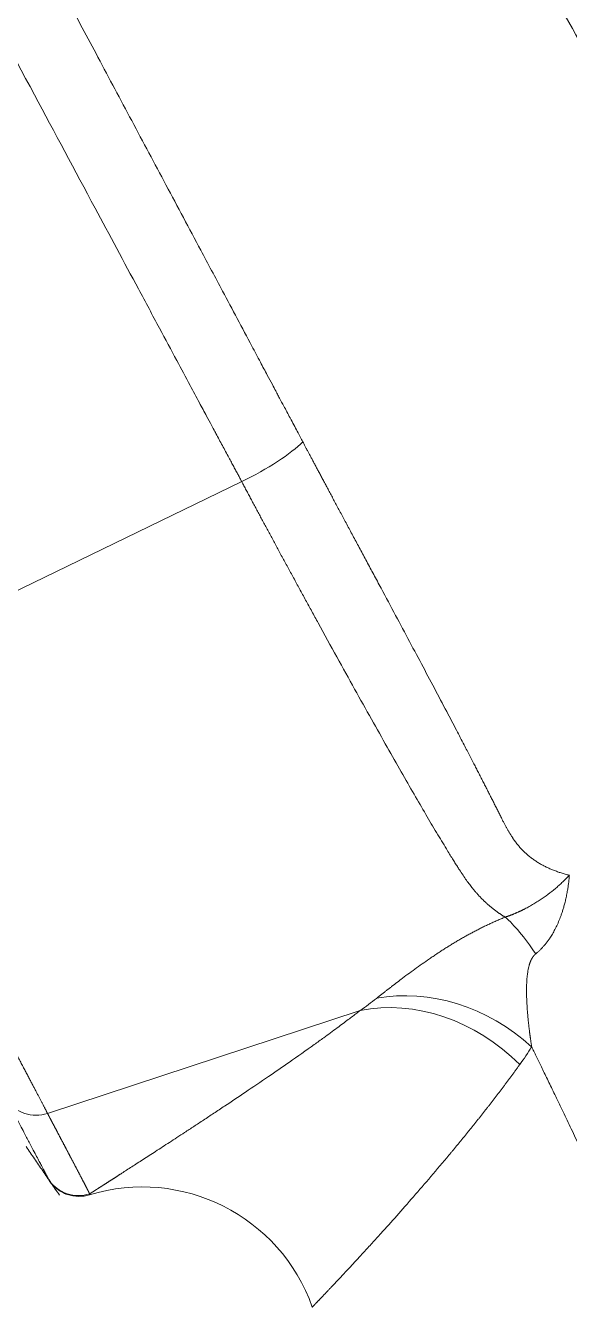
# Model space of a CAD drawing. Header units: millimetres. Extents: x 2433 to 4809, y -10272 to -6912.
# Drawn here: x 4296.5 to 4311.58, y -8429 to -8393.45 of the extents above; entities that cross this region are included whole.
import ezdxf

# ---------------------------------------------------------------- set-up
doc = ezdxf.new("R2010")
doc.units = ezdxf.units.MM

msp = doc.modelspace()

# ---------------------------------------------------------------- linework, layer by layer
at = {"linetype": 'Continuous', "lineweight": 13, "extrusion": (-1, -2.22045e-16, 0)}
for p, q in [((4290.8, -8411.77), (4302.491, -8406.098)), ((4297.104, -8423.623), (4305.775, -8420.769))]:
    msp.add_line(p, q, dxfattribs=at)
at = {"linetype": 'Continuous', "lineweight": 18}
msp.add_arc((4299.735, -8430.664), 5, 19.4948, 107.0507, dxfattribs=at)
at = {"linetype": 'Continuous', "lineweight": 13}
for centre, major_axis, ratio, start_param, end_param in [((4302.604, -8405.57), (1.767, 0.936), 0.210182, 4.538163, 5.698716), ((4311.148, -8422.572), (-1.935, 4.61), 0.224352, 5.434808, 5.866935), ((4307.704, -8425.049), (-3.443, 3.626), 0.864278, 4.797966, 5.772486), ((4307.269, -8425.427), (-3.116, 3.91), 0.859071, 4.840839, 5.867393), ((4296.805, -8422.691), (-0.89, -0.456), 0.977828, 0.124005, 1.411145), ((4297.965, -8424.905), (-0.898, -0.44), 0.999779, 0.162165, 1.429116)]:
    msp.add_ellipse(centre, major_axis=major_axis, ratio=ratio, start_param=start_param, end_param=end_param, dxfattribs=at)
at = {"linetype": 'Continuous', "lineweight": 18}
for points, knots in [([(4351.896, -8542.883), (4351.804, -8541.34), (4351.504, -8536.774), (4350.937, -8530.085), (4350.274, -8523.275), (4349.693, -8517.938), (4349.094, -8512.855), (4348.395, -8507.371), (4347.522, -8501.044), (4346.29, -8492.875), (4344.44, -8482.501), (4341.725, -8470.228), (4338.385, -8457.666), (4334.088, -8443.868), (4328.888, -8429.645), (4322.851, -8415.515), (4318.055, -8405.589), (4314.657, -8399.04), (4312.234, -8394.53), (4309.06, -8388.864), (4304.769, -8381.633), (4299.373, -8373.094), (4292.263, -8364.069), (4283.581, -8355.158), (4276.915, -8349.793), (4273.359, -8347.262)], [0, 0, 0, 0, 0.021404, 0.063354, 0.09294, 0.116141, 0.137692, 0.163801, 0.192684, 0.226123, 0.278193, 0.338556, 0.40011, 0.458112, 0.538598, 0.609671, 0.67079, 0.691177, 0.711824, 0.741678, 0.781095, 0.828257, 0.88141, 0.939887, 1, 1, 1, 1]), ([(4297.161, -8425.507), (4297.222, -8425.592), (4297.366, -8425.74), (4297.649, -8425.89), (4297.965, -8425.943), (4298.169, -8425.912), (4298.269, -8425.882)], [0, 0, 0, 0, 0.243794, 0.499999, 0.756204, 1, 1, 1, 1])]:
    msp.add_open_spline(points, degree=3, knots=knots, dxfattribs=at)
at = {"linetype": 'Continuous', "lineweight": 13}
for points, knots in [([(4281.3, -8362.134), (4281.317, -8362.166), (4281.353, -8362.231), (4281.407, -8362.331), (4281.465, -8362.438), (4281.526, -8362.55), (4281.589, -8362.669), (4281.679, -8362.836), (4281.819, -8363.097), (4281.973, -8363.384), (4282.119, -8363.656), (4282.231, -8363.865), (4282.347, -8364.082), (4282.467, -8364.306), (4282.591, -8364.537), (4282.724, -8364.785), (4282.911, -8365.132), (4283.197, -8365.664), (4283.623, -8366.458), (4284.151, -8367.442), (4284.732, -8368.526), (4285.315, -8369.614), (4285.888, -8370.684), (4286.45, -8371.735), (4287.295, -8373.314), (4288.43, -8375.437), (4289.862, -8378.119), (4291.305, -8380.823), (4292.527, -8383.114), (4293.53, -8384.995), (4294.318, -8386.473), (4295.122, -8387.983), (4295.945, -8389.526), (4296.783, -8391.1), (4297.639, -8392.704), (4298.526, -8394.37), (4299.446, -8396.096), (4300.396, -8397.88), (4301.236, -8399.456), (4302.029, -8400.946), (4302.581, -8401.982), (4302.994, -8402.758), (4303.183, -8403.114), (4303.325, -8403.379), (4303.418, -8403.554), (4303.484, -8403.678), (4303.558, -8403.817), (4303.676, -8404.038), (4303.809, -8404.286), (4303.934, -8404.52), (4304.028, -8404.696), (4304.111, -8404.851), (4304.162, -8404.949), (4304.186, -8404.994)], [0, 0, 0, 0, 0.002258, 0.004656, 0.007195, 0.009875, 0.012695, 0.015656, 0.021756, 0.031306, 0.036096, 0.041056, 0.046186, 0.051485, 0.056954, 0.062592, 0.069023, 0.081599, 0.100311, 0.125141, 0.151127, 0.176636, 0.201667, 0.226221, 0.250299, 0.312154, 0.374427, 0.437083, 0.500081, 0.533495, 0.567689, 0.602658, 0.638393, 0.674888, 0.712137, 0.750131, 0.791039, 0.832654, 0.874971, 0.901572, 0.93744, 0.947948, 0.956325, 0.962575, 0.966701, 0.968705, 0.971318, 0.976533, 0.984348, 0.988961, 0.993107, 0.996787, 1, 1, 1, 1]), ([(4302.491, -8406.098), (4302.475, -8406.067), (4302.441, -8406.003), (4302.387, -8405.903), (4302.33, -8405.796), (4302.269, -8405.681), (4302.203, -8405.559), (4302.128, -8405.42), (4302.045, -8405.266), (4301.955, -8405.099), (4301.866, -8404.933), (4301.796, -8404.803), (4301.727, -8404.675), (4301.641, -8404.513), (4301.498, -8404.246), (4301.298, -8403.874), (4301.023, -8403.36), (4300.655, -8402.673), (4300.177, -8401.78), (4299.422, -8400.372), (4298.267, -8398.217), (4296.65, -8395.199), (4294.89, -8391.914), (4293.262, -8388.877), (4291.979, -8386.482), (4290.235, -8383.23), (4287.977, -8379.027), (4285.541, -8374.507), (4283.63, -8370.974), (4282.448, -8368.791), (4281.485, -8367.017), (4280.883, -8365.909), (4280.37, -8364.966), (4280.077, -8364.427), (4279.856, -8364.018), (4279.714, -8363.757), (4279.586, -8363.523), (4279.472, -8363.315), (4279.373, -8363.134), (4279.311, -8363.022), (4279.283, -8362.97)], [0, 0, 0, 0, 0.002171, 0.004516, 0.007035, 0.009729, 0.012596, 0.015638, 0.019552, 0.023466, 0.027381, 0.031295, 0.032613, 0.036399, 0.042653, 0.051373, 0.062561, 0.078737, 0.099561, 0.125031, 0.177164, 0.249871, 0.334641, 0.404573, 0.459667, 0.499922, 0.628918, 0.749709, 0.812986, 0.874861, 0.902264, 0.937412, 0.952781, 0.968698, 0.975467, 0.981616, 0.987143, 0.992049, 0.996335, 1, 1, 1, 1]), ([(4304.186, -8404.994), (4304.197, -8405.015), (4304.219, -8405.057), (4304.255, -8405.124), (4304.292, -8405.195), (4304.332, -8405.271), (4304.375, -8405.351), (4304.42, -8405.436), (4304.468, -8405.526), (4304.518, -8405.62), (4304.57, -8405.718), (4304.625, -8405.821), (4304.682, -8405.929), (4304.742, -8406.041), (4304.804, -8406.158), (4304.869, -8406.279), (4304.936, -8406.404), (4305.005, -8406.534), (4305.076, -8406.668), (4305.15, -8406.806), (4305.226, -8406.948), (4305.305, -8407.095), (4305.385, -8407.245), (4305.468, -8407.4), (4305.553, -8407.558), (4305.64, -8407.72), (4305.729, -8407.886), (4305.82, -8408.056), (4305.913, -8408.23), (4306.008, -8408.407), (4306.104, -8408.588), (4306.203, -8408.772), (4306.407, -8409.152), (4306.709, -8409.716), (4307.1, -8410.448), (4307.475, -8411.153), (4307.834, -8411.831), (4308.157, -8412.443), (4308.431, -8412.964), (4308.644, -8413.372), (4308.804, -8413.68), (4308.915, -8413.894), (4308.994, -8414.047), (4309.057, -8414.171), (4309.12, -8414.294), (4309.182, -8414.415), (4309.244, -8414.535), (4309.304, -8414.654), (4309.364, -8414.772), (4309.423, -8414.889), (4309.481, -8415.004), (4309.539, -8415.118), (4309.596, -8415.232), (4309.652, -8415.343), (4309.695, -8415.431), (4309.727, -8415.494), (4309.747, -8415.533), (4309.767, -8415.571), (4309.786, -8415.608), (4309.806, -8415.644), (4309.825, -8415.68), (4309.843, -8415.714), (4309.862, -8415.747), (4309.881, -8415.78), (4309.899, -8415.811), (4309.917, -8415.842), (4309.935, -8415.872), (4309.953, -8415.901), (4309.971, -8415.929), (4309.988, -8415.956), (4310.006, -8415.983), (4310.023, -8416.008), (4310.04, -8416.033), (4310.072, -8416.079), (4310.122, -8416.144), (4310.189, -8416.225), (4310.259, -8416.303), (4310.332, -8416.375), (4310.407, -8416.444), (4310.473, -8416.498), (4310.528, -8416.54), (4310.57, -8416.571), (4310.614, -8416.602), (4310.658, -8416.631), (4310.703, -8416.66), (4310.749, -8416.688), (4310.795, -8416.715), (4310.842, -8416.741), (4310.89, -8416.766), (4310.939, -8416.79), (4310.988, -8416.814), (4311.038, -8416.837), (4311.089, -8416.858), (4311.141, -8416.879), (4311.193, -8416.899), (4311.246, -8416.919), (4311.3, -8416.937), (4311.354, -8416.954), (4311.409, -8416.971), (4311.465, -8416.987), (4311.521, -8417.002), (4311.559, -8417.011), (4311.578, -8417.016)], [0, 0, 0, 0, 0.003754, 0.007798, 0.012131, 0.016752, 0.021663, 0.026862, 0.03235, 0.038127, 0.044193, 0.050548, 0.05719, 0.064121, 0.07134, 0.078847, 0.086642, 0.094724, 0.103094, 0.11175, 0.120694, 0.129924, 0.139441, 0.149245, 0.159334, 0.169709, 0.18037, 0.191317, 0.202549, 0.214065, 0.225867, 0.237953, 0.250323, 0.301062, 0.35128, 0.400978, 0.450164, 0.49884, 0.538602, 0.570978, 0.595986, 0.613645, 0.623966, 0.634403, 0.644834, 0.655259, 0.665677, 0.676088, 0.686493, 0.696891, 0.707283, 0.717669, 0.728048, 0.73842, 0.748786, 0.752593, 0.756343, 0.760037, 0.763674, 0.767255, 0.770779, 0.774247, 0.77766, 0.781016, 0.784317, 0.787562, 0.790751, 0.793885, 0.796964, 0.799988, 0.802957, 0.805871, 0.80873, 0.811534, 0.821983, 0.832425, 0.842867, 0.853313, 0.863769, 0.87424, 0.879706, 0.885191, 0.890697, 0.896225, 0.901774, 0.907345, 0.912939, 0.918557, 0.924199, 0.929865, 0.935557, 0.941275, 0.947019, 0.95279, 0.958589, 0.964416, 0.970271, 0.976156, 0.982071, 0.988016, 0.993993, 1, 1, 1, 1]), ([(4309.796, -8418.18), (4309.788, -8418.175), (4309.771, -8418.164), (4309.746, -8418.149), (4309.721, -8418.132), (4309.696, -8418.116), (4309.671, -8418.1), (4309.646, -8418.083), (4309.622, -8418.066), (4309.598, -8418.049), (4309.574, -8418.032), (4309.55, -8418.014), (4309.526, -8417.996), (4309.502, -8417.978), (4309.478, -8417.96), (4309.455, -8417.942), (4309.432, -8417.923), (4309.409, -8417.904), (4309.386, -8417.885), (4309.363, -8417.866), (4309.34, -8417.846), (4309.318, -8417.827), (4309.295, -8417.807), (4309.273, -8417.787), (4309.251, -8417.766), (4309.229, -8417.746), (4309.207, -8417.725), (4309.186, -8417.704), (4309.164, -8417.683), (4309.143, -8417.661), (4309.122, -8417.64), (4309.101, -8417.618), (4309.08, -8417.596), (4309.059, -8417.574), (4309.039, -8417.551), (4309.018, -8417.528), (4308.998, -8417.506), (4308.978, -8417.482), (4308.958, -8417.459), (4308.938, -8417.436), (4308.918, -8417.412), (4308.876, -8417.36), (4308.811, -8417.276), (4308.721, -8417.153), (4308.627, -8417.017), (4308.543, -8416.89), (4308.469, -8416.774), (4308.404, -8416.671), (4308.332, -8416.555), (4308.253, -8416.427), (4308.109, -8416.191), (4307.893, -8415.832), (4307.594, -8415.326), (4307.268, -8414.765), (4306.911, -8414.143), (4306.517, -8413.45), (4306.087, -8412.685), (4305.621, -8411.851), (4305.128, -8410.961), (4304.757, -8410.286), (4304.523, -8409.859), (4304.436, -8409.7), (4304.35, -8409.542), (4304.264, -8409.385), (4304.179, -8409.23), (4304.095, -8409.076), (4304.012, -8408.923), (4303.93, -8408.772), (4303.848, -8408.622), (4303.768, -8408.474), (4303.688, -8408.328), (4303.609, -8408.183), (4303.532, -8408.039), (4303.455, -8407.897), (4303.379, -8407.757), (4303.305, -8407.619), (4303.231, -8407.482), (4303.158, -8407.347), (4303.087, -8407.214), (4303.016, -8407.083), (4302.947, -8406.953), (4302.879, -8406.826), (4302.811, -8406.7), (4302.745, -8406.576), (4302.68, -8406.454), (4302.616, -8406.334), (4302.553, -8406.215), (4302.512, -8406.137), (4302.491, -8406.098)], [0, 0, 0, 0, 0.003188, 0.006373, 0.009556, 0.012736, 0.015913, 0.019089, 0.022261, 0.025432, 0.0286, 0.031766, 0.03493, 0.038092, 0.041252, 0.044409, 0.047565, 0.050719, 0.053871, 0.057022, 0.06017, 0.063317, 0.066463, 0.069606, 0.072749, 0.07589, 0.079029, 0.082167, 0.085304, 0.08844, 0.091574, 0.094708, 0.09784, 0.100972, 0.104102, 0.107232, 0.110361, 0.113489, 0.116616, 0.119743, 0.122869, 0.125994, 0.139972, 0.155013, 0.171121, 0.188297, 0.198464, 0.20976, 0.222184, 0.235737, 0.250419, 0.295322, 0.342754, 0.392715, 0.445204, 0.500223, 0.560103, 0.621533, 0.684513, 0.749043, 0.759806, 0.770436, 0.780932, 0.791295, 0.801524, 0.81162, 0.821583, 0.831412, 0.841108, 0.85067, 0.860099, 0.869395, 0.878557, 0.887586, 0.896482, 0.905245, 0.913874, 0.92237, 0.930732, 0.938961, 0.947057, 0.95502, 0.96285, 0.970546, 0.97811, 0.98554, 0.992836, 1, 1, 1, 1]), ([(4290.8, -8411.77), (4290.81, -8411.789), (4290.83, -8411.828), (4290.862, -8411.887), (4290.895, -8411.949), (4290.93, -8412.014), (4290.966, -8412.082), (4291.004, -8412.152), (4291.043, -8412.225), (4291.083, -8412.301), (4291.125, -8412.38), (4291.169, -8412.461), (4291.214, -8412.545), (4291.26, -8412.632), (4291.308, -8412.721), (4291.357, -8412.813), (4291.407, -8412.908), (4291.459, -8413.005), (4291.512, -8413.105), (4291.674, -8413.407), (4291.94, -8413.906), (4292.307, -8414.592), (4292.666, -8415.265), (4293.041, -8415.969), (4293.452, -8416.739), (4293.912, -8417.6), (4294.406, -8418.528), (4294.753, -8419.18), (4294.957, -8419.563), (4295.016, -8419.675), (4295.075, -8419.784), (4295.132, -8419.892), (4295.188, -8419.998), (4295.244, -8420.102), (4295.298, -8420.205), (4295.352, -8420.306), (4295.405, -8420.405), (4295.457, -8420.502), (4295.507, -8420.598), (4295.557, -8420.692), (4295.607, -8420.785), (4295.655, -8420.875), (4295.702, -8420.964), (4295.748, -8421.052), (4295.794, -8421.138), (4295.839, -8421.222), (4295.883, -8421.304), (4295.925, -8421.385), (4295.968, -8421.465), (4296.009, -8421.542), (4296.049, -8421.619), (4296.089, -8421.693), (4296.128, -8421.766), (4296.166, -8421.838), (4296.203, -8421.908), (4296.239, -8421.977), (4296.275, -8422.044), (4296.309, -8422.11), (4296.343, -8422.174), (4296.377, -8422.236), (4296.409, -8422.298), (4296.441, -8422.358), (4296.472, -8422.416), (4296.502, -8422.473), (4296.531, -8422.529), (4296.56, -8422.584), (4296.588, -8422.637), (4296.615, -8422.689), (4296.642, -8422.739), (4296.668, -8422.788), (4296.693, -8422.836), (4296.718, -8422.883), (4296.742, -8422.928), (4296.765, -8422.972), (4296.787, -8423.015), (4296.809, -8423.057), (4296.831, -8423.098), (4296.851, -8423.137), (4296.871, -8423.175), (4296.891, -8423.213), (4296.91, -8423.249), (4296.928, -8423.284), (4296.946, -8423.317), (4296.963, -8423.35), (4296.979, -8423.382), (4296.995, -8423.413), (4297.011, -8423.442), (4297.026, -8423.471), (4297.04, -8423.499), (4297.054, -8423.525), (4297.067, -8423.551), (4297.08, -8423.576), (4297.092, -8423.6), (4297.1, -8423.615), (4297.104, -8423.623)], [0, 0, 0, 0, 0.003266, 0.006697, 0.010292, 0.014051, 0.017975, 0.022063, 0.026315, 0.030732, 0.035313, 0.040059, 0.044969, 0.050043, 0.055282, 0.060685, 0.066253, 0.071985, 0.077881, 0.083942, 0.125651, 0.167362, 0.209072, 0.250784, 0.301463, 0.360006, 0.426409, 0.500672, 0.509754, 0.518789, 0.527778, 0.53672, 0.545615, 0.554464, 0.563266, 0.572021, 0.58073, 0.589392, 0.598008, 0.606576, 0.615099, 0.623574, 0.632003, 0.640385, 0.648721, 0.65701, 0.665252, 0.673447, 0.681596, 0.689699, 0.697754, 0.705763, 0.713725, 0.721641, 0.72951, 0.737332, 0.745108, 0.752837, 0.760519, 0.768155, 0.775744, 0.783286, 0.790782, 0.798231, 0.805633, 0.812989, 0.820298, 0.82756, 0.834776, 0.841945, 0.849067, 0.856143, 0.863172, 0.870154, 0.87709, 0.883978, 0.890821, 0.897616, 0.904365, 0.911068, 0.917723, 0.924332, 0.930895, 0.93741, 0.943879, 0.950302, 0.956677, 0.963006, 0.969289, 0.975524, 0.981713, 0.987855, 0.993951, 1, 1, 1, 1]), ([(4309.796, -8418.18), (4309.804, -8418.178), (4309.818, -8418.173), (4309.839, -8418.166), (4309.86, -8418.158), (4309.881, -8418.151), (4309.903, -8418.143), (4309.924, -8418.136), (4309.945, -8418.128), (4309.966, -8418.12), (4309.988, -8418.111), (4310.009, -8418.103), (4310.03, -8418.095), (4310.051, -8418.086), (4310.072, -8418.077), (4310.093, -8418.068), (4310.114, -8418.059), (4310.135, -8418.05), (4310.156, -8418.041), (4310.177, -8418.031), (4310.198, -8418.022), (4310.219, -8418.012), (4310.239, -8418.002), (4310.26, -8417.992), (4310.281, -8417.982), (4310.301, -8417.972), (4310.322, -8417.962), (4310.378, -8417.933), (4310.468, -8417.885), (4310.59, -8417.815), (4310.711, -8417.74), (4310.863, -8417.639), (4311.043, -8417.507), (4311.206, -8417.373), (4311.33, -8417.263), (4311.403, -8417.194), (4311.459, -8417.139), (4311.492, -8417.106), (4311.515, -8417.082), (4311.529, -8417.068), (4311.541, -8417.055), (4311.551, -8417.044), (4311.56, -8417.035), (4311.567, -8417.028), (4311.572, -8417.022), (4311.576, -8417.018), (4311.578, -8417.016), (4311.578, -8417.016)], [0, 0, 0, 0, 0.009342, 0.018704, 0.028085, 0.037486, 0.046905, 0.056344, 0.065803, 0.07528, 0.084777, 0.094292, 0.103827, 0.113381, 0.122954, 0.132545, 0.142156, 0.151785, 0.161433, 0.1711, 0.180786, 0.19049, 0.200213, 0.209954, 0.219714, 0.229492, 0.239289, 0.249104, 0.30952, 0.371286, 0.434401, 0.498864, 0.620299, 0.748953, 0.810593, 0.874825, 0.905894, 0.937651, 0.949857, 0.960737, 0.970295, 0.978532, 0.985452, 0.991057, 0.995349, 0.998329, 1, 1, 1, 1]), ([(4311.578, -8417.016), (4311.577, -8417.027), (4311.575, -8417.05), (4311.572, -8417.086), (4311.569, -8417.126), (4311.564, -8417.169), (4311.559, -8417.216), (4311.553, -8417.266), (4311.545, -8417.32), (4311.537, -8417.377), (4311.527, -8417.437), (4311.516, -8417.501), (4311.503, -8417.568), (4311.485, -8417.655), (4311.461, -8417.759), (4311.431, -8417.872), (4311.4, -8417.976), (4311.37, -8418.069), (4311.341, -8418.151), (4311.301, -8418.255), (4311.249, -8418.379), (4311.181, -8418.519), (4311.11, -8418.647), (4311.052, -8418.739), (4311.01, -8418.801), (4310.983, -8418.839), (4310.956, -8418.875), (4310.929, -8418.91), (4310.902, -8418.944), (4310.874, -8418.976), (4310.846, -8419.008), (4310.818, -8419.038), (4310.789, -8419.068), (4310.761, -8419.096), (4310.732, -8419.123), (4310.703, -8419.149), (4310.674, -8419.174), (4310.654, -8419.19), (4310.645, -8419.198)], [0, 0, 0, 0, 0.013135, 0.027658, 0.043576, 0.060897, 0.07963, 0.099782, 0.121363, 0.144383, 0.168851, 0.194776, 0.222168, 0.251035, 0.30248, 0.35008, 0.393771, 0.433501, 0.469228, 0.500919, 0.569516, 0.634052, 0.694489, 0.750806, 0.770226, 0.789393, 0.808307, 0.826968, 0.845379, 0.86354, 0.881451, 0.899116, 0.916534, 0.933708, 0.95064, 0.967331, 0.983784, 1, 1, 1, 1]), ([(4306.232, -8420.432), (4306.24, -8420.426), (4306.256, -8420.413), (4306.28, -8420.394), (4306.304, -8420.375), (4306.328, -8420.356), (4306.352, -8420.336), (4306.377, -8420.317), (4306.402, -8420.297), (4306.427, -8420.278), (4306.452, -8420.258), (4306.477, -8420.238), (4306.502, -8420.218), (4306.528, -8420.198), (4306.554, -8420.178), (4306.58, -8420.158), (4306.606, -8420.138), (4306.632, -8420.118), (4306.658, -8420.097), (4306.685, -8420.077), (4306.712, -8420.056), (4306.739, -8420.035), (4306.766, -8420.014), (4306.793, -8419.994), (4306.821, -8419.973), (4306.849, -8419.952), (4306.876, -8419.93), (4306.957, -8419.869), (4307.093, -8419.767), (4307.29, -8419.623), (4307.49, -8419.48), (4307.645, -8419.372), (4307.749, -8419.301), (4307.799, -8419.267), (4307.849, -8419.233), (4307.9, -8419.2), (4307.95, -8419.166), (4308.001, -8419.133), (4308.051, -8419.1), (4308.102, -8419.068), (4308.153, -8419.035), (4308.204, -8419.003), (4308.255, -8418.971), (4308.306, -8418.94), (4308.358, -8418.909), (4308.409, -8418.877), (4308.461, -8418.847), (4308.512, -8418.816), (4308.564, -8418.786), (4308.616, -8418.756), (4308.668, -8418.726), (4308.721, -8418.697), (4308.773, -8418.668), (4308.825, -8418.639), (4308.878, -8418.611), (4308.931, -8418.583), (4308.984, -8418.555), (4309.037, -8418.528), (4309.09, -8418.501), (4309.143, -8418.474), (4309.197, -8418.448), (4309.251, -8418.421), (4309.305, -8418.396), (4309.359, -8418.37), (4309.413, -8418.345), (4309.467, -8418.321), (4309.521, -8418.296), (4309.576, -8418.272), (4309.631, -8418.249), (4309.686, -8418.225), (4309.741, -8418.202), (4309.778, -8418.187), (4309.796, -8418.18)], [0, 0, 0, 0, 0.00963, 0.019255, 0.028875, 0.038489, 0.048099, 0.057704, 0.067305, 0.076902, 0.086496, 0.096085, 0.105672, 0.115255, 0.124836, 0.134414, 0.14399, 0.153564, 0.163136, 0.172706, 0.182276, 0.191844, 0.201411, 0.210978, 0.220545, 0.230111, 0.239678, 0.249245, 0.313034, 0.375655, 0.437188, 0.497716, 0.512086, 0.526342, 0.540485, 0.554516, 0.568436, 0.582248, 0.595952, 0.60955, 0.623044, 0.636435, 0.649724, 0.662913, 0.676005, 0.689, 0.701901, 0.714709, 0.727426, 0.740055, 0.752596, 0.765053, 0.777428, 0.789722, 0.801937, 0.814077, 0.826143, 0.838137, 0.850062, 0.861921, 0.873716, 0.885449, 0.897124, 0.908742, 0.920307, 0.931821, 0.943287, 0.954708, 0.966087, 0.977427, 0.98873, 1, 1, 1, 1]), ([(4310.645, -8419.198), (4310.643, -8419.2), (4310.639, -8419.203), (4310.633, -8419.208), (4310.627, -8419.213), (4310.622, -8419.218), (4310.616, -8419.224), (4310.611, -8419.229), (4310.605, -8419.235), (4310.6, -8419.241), (4310.594, -8419.247), (4310.589, -8419.253), (4310.584, -8419.26), (4310.579, -8419.266), (4310.574, -8419.273), (4310.569, -8419.28), (4310.564, -8419.287), (4310.559, -8419.294), (4310.554, -8419.302), (4310.549, -8419.309), (4310.545, -8419.317), (4310.54, -8419.325), (4310.536, -8419.333), (4310.531, -8419.341), (4310.527, -8419.35), (4310.522, -8419.358), (4310.518, -8419.367), (4310.514, -8419.376), (4310.51, -8419.385), (4310.506, -8419.394), (4310.502, -8419.404), (4310.498, -8419.413), (4310.494, -8419.423), (4310.49, -8419.433), (4310.486, -8419.443), (4310.483, -8419.453), (4310.479, -8419.464), (4310.476, -8419.474), (4310.472, -8419.485), (4310.469, -8419.496), (4310.466, -8419.507), (4310.457, -8419.538), (4310.444, -8419.592), (4310.429, -8419.67), (4310.416, -8419.756), (4310.404, -8419.858), (4310.396, -8419.981), (4310.391, -8420.131), (4310.391, -8420.306), (4310.395, -8420.461), (4310.402, -8420.586), (4310.407, -8420.671), (4310.412, -8420.748), (4310.417, -8420.819), (4310.422, -8420.882), (4310.427, -8420.938), (4310.432, -8420.987), (4310.436, -8421.03), (4310.44, -8421.065), (4310.443, -8421.093), (4310.445, -8421.115), (4310.447, -8421.129), (4310.449, -8421.149), (4310.452, -8421.176), (4310.456, -8421.212), (4310.46, -8421.247), (4310.464, -8421.282), (4310.468, -8421.317), (4310.473, -8421.351), (4310.477, -8421.385), (4310.481, -8421.418), (4310.485, -8421.45), (4310.49, -8421.482), (4310.494, -8421.514), (4310.498, -8421.545), (4310.503, -8421.575), (4310.507, -8421.605), (4310.511, -8421.635), (4310.515, -8421.664), (4310.519, -8421.692), (4310.524, -8421.72), (4310.528, -8421.748), (4310.531, -8421.766), (4310.532, -8421.775)], [0, 0, 0, 0, 0.002174, 0.004385, 0.006635, 0.008926, 0.011258, 0.013633, 0.016051, 0.018515, 0.021026, 0.023583, 0.026189, 0.028844, 0.031549, 0.034305, 0.037113, 0.039973, 0.042886, 0.045853, 0.048874, 0.051949, 0.055081, 0.058268, 0.061512, 0.064813, 0.068171, 0.071586, 0.07506, 0.078593, 0.082185, 0.085835, 0.089546, 0.093316, 0.097147, 0.101038, 0.104989, 0.109002, 0.113076, 0.117212, 0.121409, 0.125668, 0.152514, 0.182259, 0.214922, 0.25052, 0.298595, 0.356312, 0.423637, 0.500525, 0.536063, 0.568857, 0.598917, 0.626248, 0.650857, 0.672748, 0.691927, 0.708396, 0.722159, 0.733218, 0.741575, 0.747232, 0.750189, 0.764503, 0.778624, 0.792552, 0.806287, 0.81983, 0.833181, 0.84634, 0.859308, 0.872083, 0.884667, 0.89706, 0.909261, 0.921271, 0.93309, 0.944718, 0.956156, 0.967403, 0.978459, 0.989325, 1, 1, 1, 1]), ([(4298.274, -8425.856), (4298.276, -8425.854), (4298.28, -8425.852), (4298.286, -8425.847), (4298.293, -8425.843), (4298.3, -8425.839), (4298.307, -8425.834), (4298.314, -8425.829), (4298.322, -8425.825), (4298.33, -8425.82), (4298.338, -8425.814), (4298.346, -8425.809), (4298.355, -8425.804), (4298.363, -8425.798), (4298.372, -8425.792), (4298.381, -8425.787), (4298.391, -8425.781), (4298.4, -8425.774), (4298.41, -8425.768), (4298.42, -8425.762), (4298.43, -8425.755), (4298.441, -8425.748), (4298.452, -8425.741), (4298.462, -8425.734), (4298.474, -8425.727), (4298.485, -8425.72), (4298.497, -8425.712), (4298.508, -8425.705), (4298.52, -8425.697), (4298.533, -8425.689), (4298.545, -8425.681), (4298.558, -8425.673), (4298.571, -8425.665), (4298.584, -8425.656), (4298.597, -8425.648), (4298.611, -8425.639), (4298.625, -8425.63), (4298.639, -8425.621), (4298.653, -8425.612), (4298.668, -8425.602), (4298.683, -8425.593), (4298.698, -8425.583), (4298.713, -8425.574), (4298.728, -8425.564), (4298.744, -8425.554), (4298.76, -8425.543), (4298.776, -8425.533), (4298.792, -8425.523), (4298.808, -8425.512), (4298.825, -8425.501), (4298.842, -8425.49), (4298.859, -8425.479), (4298.877, -8425.468), (4298.894, -8425.457), (4298.912, -8425.445), (4298.93, -8425.434), (4298.949, -8425.422), (4298.967, -8425.41), (4298.986, -8425.398), (4299.005, -8425.386), (4299.024, -8425.373), (4299.044, -8425.361), (4299.063, -8425.348), (4299.083, -8425.335), (4299.103, -8425.322), (4299.124, -8425.309), (4299.144, -8425.296), (4299.245, -8425.231), (4299.438, -8425.106), (4299.752, -8424.904), (4300.101, -8424.678), (4300.486, -8424.428), (4300.844, -8424.194), (4301.164, -8423.984), (4301.434, -8423.807), (4301.719, -8423.619), (4302.103, -8423.364), (4302.604, -8423.029), (4303.206, -8422.621), (4303.845, -8422.18), (4304.359, -8421.817), (4304.804, -8421.497), (4305.07, -8421.302), (4305.296, -8421.133), (4305.439, -8421.026), (4305.565, -8420.93), (4305.676, -8420.846), (4305.744, -8420.793), (4305.775, -8420.769)], [0, 0, 0, 0, 0.003701, 0.007404, 0.011108, 0.014813, 0.01852, 0.022227, 0.025937, 0.029647, 0.03336, 0.037073, 0.040789, 0.044505, 0.048224, 0.051944, 0.055666, 0.059389, 0.063115, 0.066842, 0.07057, 0.074301, 0.078034, 0.081768, 0.085505, 0.089243, 0.092984, 0.096726, 0.100471, 0.104218, 0.107967, 0.111718, 0.115471, 0.119227, 0.122985, 0.126745, 0.130508, 0.134273, 0.138041, 0.14181, 0.145583, 0.149358, 0.153136, 0.156916, 0.160698, 0.164484, 0.168272, 0.172063, 0.175857, 0.179653, 0.183452, 0.187255, 0.19106, 0.194868, 0.198679, 0.202493, 0.20631, 0.21013, 0.213953, 0.217779, 0.221608, 0.225441, 0.229277, 0.233116, 0.236958, 0.240804, 0.244653, 0.248505, 0.296709, 0.345793, 0.395813, 0.446822, 0.498869, 0.529074, 0.56001, 0.591685, 0.624106, 0.684811, 0.749441, 0.80729, 0.874704, 0.90028, 0.937347, 0.952977, 0.967058, 0.97959, 0.99057, 1, 1, 1, 1]), ([(4336.258, -8549.05), (4336.263, -8548.969), (4336.271, -8548.807), (4336.284, -8548.561), (4336.297, -8548.312), (4336.31, -8548.059), (4336.323, -8547.803), (4336.336, -8547.544), (4336.349, -8547.281), (4336.361, -8547.014), (4336.374, -8546.744), (4336.386, -8546.471), (4336.398, -8546.193), (4336.41, -8545.913), (4336.422, -8545.629), (4336.433, -8545.341), (4336.445, -8545.05), (4336.456, -8544.755), (4336.467, -8544.457), (4336.478, -8544.155), (4336.488, -8543.85), (4336.499, -8543.542), (4336.509, -8543.229), (4336.519, -8542.914), (4336.528, -8542.594), (4336.537, -8542.272), (4336.546, -8541.945), (4336.555, -8541.616), (4336.563, -8541.282), (4336.571, -8540.945), (4336.578, -8540.605), (4336.585, -8540.261), (4336.592, -8539.914), (4336.598, -8539.563), (4336.604, -8539.209), (4336.61, -8538.851), (4336.615, -8538.489), (4336.619, -8538.124), (4336.623, -8537.756), (4336.627, -8537.384), (4336.63, -8537.008), (4336.632, -8536.629), (4336.634, -8536.247), (4336.636, -8535.861), (4336.637, -8535.471), (4336.637, -8535.078), (4336.637, -8534.682), (4336.636, -8534.282), (4336.634, -8533.878), (4336.632, -8533.471), (4336.629, -8533.061), (4336.625, -8532.647), (4336.621, -8532.229), (4336.616, -8531.808), (4336.61, -8531.384), (4336.604, -8530.956), (4336.597, -8530.524), (4336.589, -8530.089), (4336.58, -8529.651), (4336.57, -8529.209), (4336.56, -8528.764), (4336.549, -8528.315), (4336.537, -8527.863), (4336.524, -8527.407), (4336.51, -8526.948), (4336.495, -8526.485), (4336.479, -8526.019), (4336.462, -8525.549), (4336.444, -8525.076), (4336.426, -8524.6), (4336.406, -8524.12), (4336.385, -8523.637), (4336.363, -8523.15), (4336.34, -8522.66), (4336.316, -8522.166), (4336.291, -8521.669), (4336.265, -8521.169), (4336.237, -8520.665), (4336.209, -8520.158), (4336.179, -8519.647), (4336.148, -8519.134), (4336.116, -8518.616), (4336.082, -8518.096), (4336.047, -8517.572), (4336.011, -8517.044), (4335.974, -8516.513), (4335.875, -8515.154), (4335.705, -8513.005), (4335.442, -8510.108), (4335.159, -8507.326), (4334.86, -8504.66), (4334.548, -8502.109), (4334.202, -8499.488), (4333.822, -8496.82), (4333.41, -8494.131), (4332.999, -8491.63), (4332.597, -8489.315), (4332.208, -8487.186), (4331.836, -8485.242), (4331.38, -8482.951), (4330.813, -8480.245), (4330.102, -8477.055), (4329.341, -8473.838), (4328.529, -8470.593), (4327.692, -8467.427), (4326.85, -8464.394), (4326.023, -8461.546), (4325.201, -8458.828), (4324.389, -8456.24), (4323.589, -8453.781), (4322.954, -8451.89), (4322.464, -8450.464), (4322.096, -8449.407), (4321.663, -8448.182), (4321.164, -8446.791), (4320.595, -8445.235), (4320.097, -8443.902), (4319.701, -8442.855), (4319.436, -8442.159), (4319.181, -8441.496), (4318.936, -8440.863), (4318.702, -8440.263), (4318.513, -8439.779), (4318.363, -8439.396), (4318.245, -8439.1), (4318.122, -8438.791), (4317.993, -8438.467), (4317.857, -8438.13), (4317.715, -8437.78), (4317.567, -8437.415), (4317.413, -8437.037), (4317.252, -8436.646), (4317.085, -8436.241), (4316.925, -8435.858), (4316.768, -8435.481), (4316.607, -8435.098), (4316.421, -8434.66), (4316.212, -8434.169), (4315.978, -8433.624), (4315.72, -8433.027), (4315.438, -8432.378), (4315.131, -8431.679), (4314.801, -8430.932), (4314.446, -8430.137), (4314.069, -8429.298), (4313.748, -8428.592), (4313.495, -8428.038), (4313.317, -8427.65), (4313.144, -8427.275), (4312.976, -8426.912), (4312.813, -8426.562), (4312.655, -8426.223), (4312.503, -8425.897), (4312.355, -8425.582), (4312.213, -8425.279), (4312.075, -8424.988), (4311.942, -8424.708), (4311.815, -8424.439), (4311.692, -8424.182), (4311.574, -8423.935), (4311.462, -8423.699), (4311.354, -8423.474), (4311.251, -8423.259), (4311.152, -8423.055), (4311.059, -8422.861), (4310.97, -8422.677), (4310.885, -8422.503), (4310.806, -8422.338), (4310.731, -8422.184), (4310.661, -8422.039), (4310.595, -8421.904), (4310.552, -8421.817), (4310.532, -8421.775)], [0, 0, 0, 0, 0.001831, 0.003687, 0.005571, 0.00748, 0.009416, 0.011379, 0.013368, 0.015383, 0.017424, 0.019492, 0.021587, 0.023708, 0.025855, 0.028029, 0.030229, 0.032456, 0.034709, 0.036988, 0.039294, 0.041627, 0.043986, 0.046371, 0.048783, 0.051221, 0.053686, 0.056177, 0.058695, 0.061239, 0.06381, 0.066407, 0.06903, 0.071681, 0.074357, 0.07706, 0.07979, 0.082546, 0.085328, 0.088137, 0.090973, 0.093835, 0.096723, 0.099638, 0.10258, 0.105547, 0.108542, 0.111562, 0.11461, 0.117683, 0.120783, 0.12391, 0.127063, 0.130242, 0.133448, 0.13668, 0.139939, 0.143223, 0.146535, 0.149872, 0.153236, 0.156627, 0.160044, 0.163487, 0.166956, 0.170452, 0.173973, 0.177522, 0.181096, 0.184697, 0.188324, 0.191977, 0.195656, 0.199361, 0.203093, 0.206851, 0.210634, 0.214444, 0.21828, 0.222142, 0.22603, 0.229945, 0.233885, 0.23785, 0.241842, 0.24586, 0.249904, 0.272724, 0.294692, 0.315805, 0.336064, 0.355468, 0.374021, 0.395973, 0.416515, 0.435652, 0.453389, 0.46973, 0.484682, 0.498247, 0.52264, 0.547317, 0.572283, 0.597545, 0.623109, 0.646471, 0.668876, 0.690324, 0.710815, 0.730349, 0.748924, 0.75604, 0.764503, 0.774315, 0.78548, 0.798, 0.811879, 0.817754, 0.823378, 0.828752, 0.833875, 0.838747, 0.843368, 0.845659, 0.848064, 0.850583, 0.853215, 0.855961, 0.858821, 0.861795, 0.864883, 0.868084, 0.871398, 0.874825, 0.877525, 0.880682, 0.884298, 0.888372, 0.892904, 0.897894, 0.903341, 0.909244, 0.915605, 0.922421, 0.929693, 0.937419, 0.940959, 0.944408, 0.947766, 0.951034, 0.95421, 0.957296, 0.960291, 0.963195, 0.966009, 0.968732, 0.971364, 0.973906, 0.976357, 0.978718, 0.980988, 0.983168, 0.985258, 0.987257, 0.989165, 0.990984, 0.992712, 0.99435, 0.995897, 0.997355, 0.998723, 1, 1, 1, 1]), ([(4310.201, -8422.271), (4310.184, -8422.296), (4310.149, -8422.344), (4310.096, -8422.416), (4310.044, -8422.488), (4309.99, -8422.56), (4309.937, -8422.633), (4309.883, -8422.705), (4309.829, -8422.777), (4309.775, -8422.85), (4309.72, -8422.922), (4309.666, -8422.994), (4309.61, -8423.067), (4309.555, -8423.139), (4309.5, -8423.211), (4309.444, -8423.284), (4309.388, -8423.356), (4309.332, -8423.428), (4309.276, -8423.5), (4309.219, -8423.572), (4309.163, -8423.644), (4309.106, -8423.716), (4309.049, -8423.788), (4308.992, -8423.859), (4308.934, -8423.931), (4308.877, -8424.003), (4308.819, -8424.074), (4308.761, -8424.145), (4308.704, -8424.217), (4308.646, -8424.288), (4308.588, -8424.359), (4308.53, -8424.43), (4308.472, -8424.5), (4308.413, -8424.571), (4308.355, -8424.641), (4308.297, -8424.712), (4308.09, -8424.96), (4307.738, -8425.378), (4307.252, -8425.941), (4306.786, -8426.469), (4306.407, -8426.892), (4306.107, -8427.223), (4305.877, -8427.475), (4305.662, -8427.709), (4305.462, -8427.925), (4305.278, -8428.121), (4305.111, -8428.299), (4305.002, -8428.415), (4304.939, -8428.482), (4304.914, -8428.507), (4304.89, -8428.533), (4304.867, -8428.557), (4304.844, -8428.581), (4304.822, -8428.605), (4304.801, -8428.627), (4304.78, -8428.649), (4304.76, -8428.67), (4304.74, -8428.691), (4304.721, -8428.711), (4304.703, -8428.73), (4304.685, -8428.749), (4304.668, -8428.767), (4304.652, -8428.784), (4304.636, -8428.8), (4304.621, -8428.816), (4304.606, -8428.832), (4304.592, -8428.846), (4304.579, -8428.86), (4304.566, -8428.873), (4304.554, -8428.886), (4304.543, -8428.898), (4304.532, -8428.909), (4304.522, -8428.92), (4304.513, -8428.929), (4304.504, -8428.939), (4304.496, -8428.947), (4304.488, -8428.955), (4304.481, -8428.962), (4304.475, -8428.968), (4304.469, -8428.974), (4304.465, -8428.979), (4304.46, -8428.984), (4304.457, -8428.987), (4304.454, -8428.991), (4304.451, -8428.993), (4304.45, -8428.995), (4304.449, -8428.996), (4304.449, -8428.996), (4304.449, -8428.996)], [0, 0, 0, 0, 0.007024, 0.014055, 0.021091, 0.028134, 0.035183, 0.042239, 0.049301, 0.056371, 0.063448, 0.070532, 0.077624, 0.084723, 0.091831, 0.098946, 0.10607, 0.113203, 0.120344, 0.127494, 0.134652, 0.14182, 0.148998, 0.156185, 0.163381, 0.170588, 0.177804, 0.185031, 0.192268, 0.199515, 0.206774, 0.214043, 0.221323, 0.228614, 0.235916, 0.24323, 0.250555, 0.313875, 0.376638, 0.438986, 0.50106, 0.537617, 0.573843, 0.609769, 0.645427, 0.680851, 0.716071, 0.751121, 0.757442, 0.763756, 0.770062, 0.776361, 0.782653, 0.788938, 0.795217, 0.801489, 0.807756, 0.814016, 0.82027, 0.826519, 0.832762, 0.839, 0.845233, 0.851461, 0.857685, 0.863904, 0.870119, 0.876329, 0.882536, 0.88874, 0.894939, 0.901136, 0.907329, 0.91352, 0.919708, 0.925894, 0.932077, 0.938258, 0.944437, 0.950615, 0.956791, 0.962966, 0.96914, 0.975313, 0.981485, 0.987657, 0.993829, 1, 1, 1, 1]), ([(4297.15, -8425.484), (4297.149, -8425.483), (4297.148, -8425.482), (4297.147, -8425.479), (4297.145, -8425.476), (4297.144, -8425.472), (4297.142, -8425.469), (4297.14, -8425.465), (4297.138, -8425.46), (4297.135, -8425.456), (4297.132, -8425.448), (4297.126, -8425.437), (4297.118, -8425.421), (4297.107, -8425.399), (4297.09, -8425.367), (4297.067, -8425.322), (4297.039, -8425.27), (4297.008, -8425.211), (4296.975, -8425.146), (4296.931, -8425.063), (4296.875, -8424.956), (4296.801, -8424.815), (4296.708, -8424.639), (4296.592, -8424.418), (4296.469, -8424.185), (4296.345, -8423.95), (4296.256, -8423.782), (4296.189, -8423.654), (4296.148, -8423.577), (4296.112, -8423.509), (4296.083, -8423.454), (4296.064, -8423.417), (4296.051, -8423.393), (4296.041, -8423.374), (4296.032, -8423.357), (4296.022, -8423.338), (4296.013, -8423.32), (4296.003, -8423.302), (4295.994, -8423.285), (4295.986, -8423.268), (4295.98, -8423.257), (4295.977, -8423.251)], [0, 0, 0, 0, 0.005764, 0.011822, 0.018175, 0.024824, 0.03177, 0.039014, 0.046555, 0.054392, 0.062524, 0.081416, 0.102253, 0.125036, 0.161195, 0.202862, 0.250037, 0.287744, 0.329406, 0.375023, 0.434044, 0.500015, 0.574247, 0.657586, 0.750027, 0.810421, 0.874987, 0.895537, 0.916368, 0.937482, 0.950079, 0.959489, 0.965709, 0.968737, 0.973676, 0.978458, 0.983082, 0.987548, 0.991856, 0.996007, 1, 1, 1, 1]), ([(4297.104, -8423.623), (4297.104, -8423.623), (4297.104, -8423.624), (4297.105, -8423.625), (4297.106, -8423.626), (4297.107, -8423.629), (4297.108, -8423.631), (4297.11, -8423.634), (4297.112, -8423.637), (4297.114, -8423.641), (4297.116, -8423.646), (4297.118, -8423.65), (4297.121, -8423.656), (4297.124, -8423.661), (4297.127, -8423.667), (4297.131, -8423.674), (4297.134, -8423.681), (4297.138, -8423.688), (4297.143, -8423.696), (4297.147, -8423.705), (4297.152, -8423.713), (4297.156, -8423.723), (4297.161, -8423.732), (4297.167, -8423.742), (4297.172, -8423.753), (4297.178, -8423.764), (4297.184, -8423.775), (4297.19, -8423.787), (4297.196, -8423.799), (4297.203, -8423.811), (4297.21, -8423.824), (4297.217, -8423.837), (4297.224, -8423.851), (4297.231, -8423.865), (4297.239, -8423.88), (4297.247, -8423.894), (4297.255, -8423.91), (4297.263, -8423.925), (4297.271, -8423.941), (4297.28, -8423.957), (4297.289, -8423.974), (4297.298, -8423.991), (4297.307, -8424.008), (4297.316, -8424.026), (4297.326, -8424.044), (4297.335, -8424.062), (4297.345, -8424.081), (4297.355, -8424.1), (4297.365, -8424.119), (4297.376, -8424.139), (4297.386, -8424.158), (4297.397, -8424.179), (4297.407, -8424.199), (4297.418, -8424.22), (4297.429, -8424.241), (4297.44, -8424.262), (4297.452, -8424.283), (4297.463, -8424.305), (4297.475, -8424.327), (4297.486, -8424.349), (4297.498, -8424.371), (4297.51, -8424.394), (4297.522, -8424.417), (4297.534, -8424.439), (4297.546, -8424.463), (4297.558, -8424.486), (4297.571, -8424.509), (4297.583, -8424.533), (4297.596, -8424.557), (4297.608, -8424.581), (4297.621, -8424.605), (4297.634, -8424.629), (4297.646, -8424.653), (4297.659, -8424.677), (4297.672, -8424.702), (4297.685, -8424.726), (4297.698, -8424.751), (4297.711, -8424.776), (4297.724, -8424.8), (4297.737, -8424.825), (4297.75, -8424.85), (4297.763, -8424.874), (4297.776, -8424.899), (4297.789, -8424.924), (4297.802, -8424.949), (4297.815, -8424.973), (4297.828, -8424.998), (4297.841, -8425.023), (4297.853, -8425.047), (4297.866, -8425.072), (4297.879, -8425.096), (4297.892, -8425.12), (4297.904, -8425.144), (4297.917, -8425.168), (4297.929, -8425.192), (4297.942, -8425.216), (4297.954, -8425.239), (4297.966, -8425.263), (4297.979, -8425.286), (4297.991, -8425.309), (4298.002, -8425.332), (4298.014, -8425.354), (4298.026, -8425.376), (4298.037, -8425.398), (4298.049, -8425.42), (4298.06, -8425.441), (4298.071, -8425.462), (4298.082, -8425.483), (4298.092, -8425.503), (4298.103, -8425.524), (4298.113, -8425.543), (4298.123, -8425.562), (4298.133, -8425.581), (4298.142, -8425.6), (4298.152, -8425.618), (4298.161, -8425.635), (4298.17, -8425.653), (4298.178, -8425.669), (4298.187, -8425.685), (4298.195, -8425.701), (4298.203, -8425.716), (4298.21, -8425.731), (4298.217, -8425.744), (4298.224, -8425.758), (4298.231, -8425.771), (4298.237, -8425.783), (4298.243, -8425.794), (4298.248, -8425.805), (4298.254, -8425.815), (4298.258, -8425.825), (4298.263, -8425.834), (4298.267, -8425.842), (4298.271, -8425.849), (4298.273, -8425.853), (4298.274, -8425.856)], [0, 0, 0, 0, 0.000172, 0.000457, 0.000855, 0.001366, 0.00199, 0.002727, 0.003577, 0.00454, 0.005616, 0.006805, 0.008107, 0.009523, 0.011051, 0.012692, 0.014447, 0.016314, 0.018295, 0.020389, 0.022595, 0.024915, 0.027348, 0.029893, 0.032552, 0.035324, 0.038209, 0.041207, 0.044318, 0.047542, 0.050879, 0.054329, 0.057892, 0.061568, 0.065357, 0.06926, 0.073275, 0.077403, 0.081644, 0.085999, 0.090466, 0.095047, 0.09974, 0.104547, 0.109466, 0.114499, 0.119645, 0.124903, 0.130275, 0.13576, 0.141357, 0.147068, 0.152892, 0.158829, 0.164879, 0.171042, 0.177318, 0.183707, 0.190209, 0.196824, 0.203552, 0.210393, 0.217347, 0.224414, 0.231595, 0.238888, 0.246294, 0.253813, 0.261446, 0.269191, 0.277049, 0.285021, 0.293105, 0.301303, 0.309613, 0.318037, 0.326573, 0.335223, 0.343985, 0.352861, 0.36185, 0.370951, 0.380166, 0.389494, 0.398934, 0.408488, 0.418155, 0.427935, 0.437828, 0.447834, 0.457953, 0.468185, 0.478529, 0.488987, 0.499559, 0.510243, 0.52104, 0.53195, 0.542973, 0.554109, 0.565358, 0.576721, 0.588196, 0.599784, 0.611486, 0.6233, 0.635227, 0.647268, 0.659421, 0.671688, 0.684067, 0.69656, 0.709166, 0.721884, 0.734716, 0.747661, 0.760719, 0.77389, 0.787174, 0.800571, 0.814081, 0.827704, 0.84144, 0.855289, 0.869251, 0.883327, 0.897515, 0.911817, 0.926231, 0.940759, 0.955399, 0.970153, 0.98502, 1, 1, 1, 1]), ([(4297.162, -8425.509), (4297.162, -8425.509), (4297.162, -8425.509), (4297.161, -8425.508), (4297.161, -8425.508), (4297.161, -8425.508), (4297.161, -8425.507), (4297.16, -8425.505), (4297.159, -8425.503), (4297.158, -8425.5), (4297.156, -8425.498), (4297.155, -8425.495), (4297.153, -8425.492), (4297.152, -8425.488), (4297.15, -8425.485), (4297.15, -8425.484)], [0, 0, 0, 0, 0.061641, 0.125001, 0.164831, 0.206319, 0.250001, 0.364684, 0.5, 0.575516, 0.658814, 0.749999, 0.826962, 0.910287, 1, 1, 1, 1]), ([(4298.274, -8425.856), (4298.274, -8425.857), (4298.273, -8425.86), (4298.273, -8425.863), (4298.272, -8425.866), (4298.272, -8425.869), (4298.271, -8425.872), (4298.271, -8425.875), (4298.27, -8425.877), (4298.27, -8425.879), (4298.27, -8425.881), (4298.27, -8425.882), (4298.269, -8425.883), (4298.269, -8425.884), (4298.269, -8425.884), (4298.269, -8425.884), (4298.269, -8425.884)], [0, 0, 0, 0, 0.071043, 0.142121, 0.213242, 0.284409, 0.35563, 0.42691, 0.498255, 0.569671, 0.641164, 0.71274, 0.784406, 0.856167, 0.928029, 1, 1, 1, 1])]:
    msp.add_open_spline(points, degree=3, knots=knots, dxfattribs=at)
at = {"linetype": 'Continuous', "lineweight": 18}
for points, degree in [([(4305.775, -8420.769), (4305.933, -8420.661), (4306.086, -8420.548), (4306.232, -8420.432)], 3), ([(4310.532, -8421.775), (4310.429, -8421.944), (4310.318, -8422.11), (4310.201, -8422.271)], 3), ([(4296.509, -8424.542), (4297.435, -8425.892)], 1)]:
    msp.add_open_spline(points, degree=degree, dxfattribs=at)

doc.saveas('drawing.dxf')
